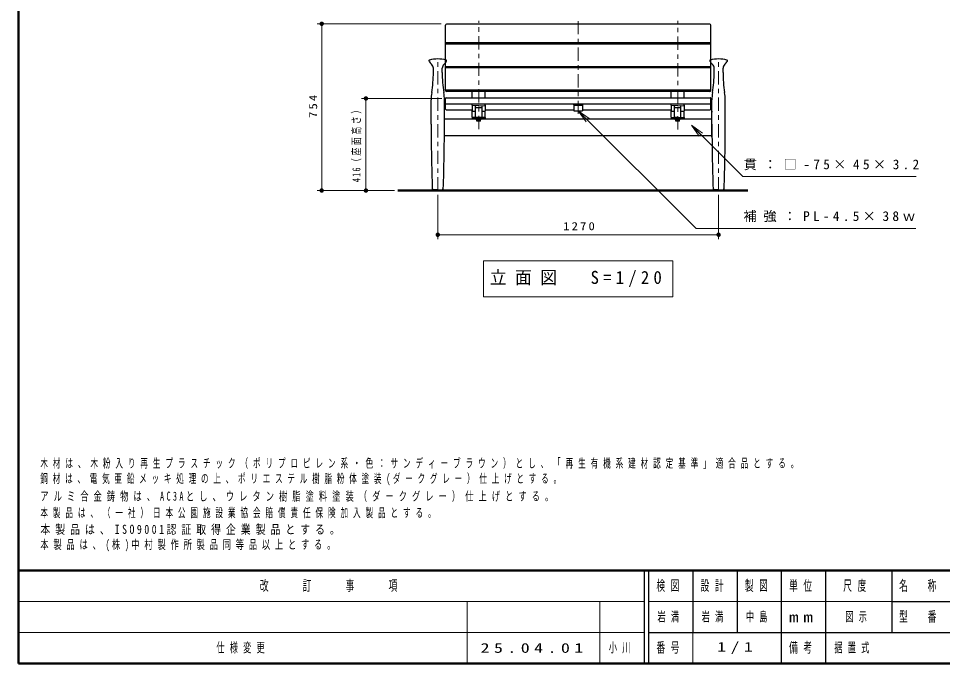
# Model space of a CAD drawing. Units: millimetres on the paper, scale 1:20. Extents: x -385 to 0, y 0 to 267.
# Drawn here: x -385 to -176, y 0 to 145.8 of the extents above; entities that cross this region are included whole.
import ezdxf

# ---------------------------------------------------------------- set-up
doc = ezdxf.new("R2010")
doc.units = ezdxf.units.MM
doc.linetypes.add('USER2', pattern=[6, 3, -1, 1, -1])
doc.layers.add('1_20', color=7, linetype='Continuous', lineweight=25)
doc.layers.add('LY_3', color=7, linetype='Continuous', lineweight=13)
doc.layers.add('CLASS1', color=7, linetype='Continuous')
doc.layers.add('LY_4', color=7, linetype='Continuous')
doc.styles.add('ＭＳ ゴシック', font='')
doc.styles.get('ＭＳ ゴシック').set_extended_font_data('MS Gothic')

# ---------------------------------------------------------------- blocks, each defined once
blk = doc.blocks.new('filled_dot')
at = {"color": 0, "linetype": 'Continuous', "lineweight": -2, "const_width": 1.25}
blk.add_lwpolyline([(-0.625, 0, 1), (0.625, 0, 1)], format="xyb", close=True, dxfattribs=at)

msp = doc.modelspace()

# ---------------------------------------------------------------- linework, layer by layer
at = {"layer": '1_20', "lineweight": 13}
for p, q in [((-289.425, 144.641), (-317.425, 144.641)), ((-316.425, 106.94), (-316.425, 144.641)), ((-289.275, 127.752), (-307.425, 127.752)), ((-306.425, 106.94), (-306.425, 127.752)), ((-258.425, 124.965), (-256.3, 122.847)), ((-258.425, 124.965), (-255.947, 123.202)), ((-256.653, 122.493), (-258.425, 124.965)), ((-232.822, 121.688), (-230.702, 119.566)), ((-232.822, 121.688), (-230.348, 119.919)), ((-231.055, 119.212), (-232.822, 121.688)), ((-299.935, 106.94), (-317.425, 106.94)), ((-299.935, 106.94), (-307.425, 106.94)), ((-290.175, 105.94), (-290.175, 95.94)), ((-226.675, 105.94), (-226.675, 95.94)), ((-226.675, 96.94), (-290.175, 96.94)), ((-279.825, 91.007), (-279.825, 82.873)), ((-237.025, 91.007), (-279.825, 91.007)), ((-237.025, 82.873), (-237.025, 91.007)), ((-279.825, 82.873), (-237.025, 82.873))]:
    msp.add_line(p, q, dxfattribs=at)
at = {"layer": '1_20'}
for p, q in [((-288.425, 129.561), (-288.425, 144.307)), ((-228.675, 144.557), (-288.175, 144.557)), ((-228.425, 129.561), (-228.425, 144.307)), ((-288.425, 140.404), (-228.425, 140.404)), ((-288.425, 140.087), (-228.425, 140.087)), ((-288.425, 135.015), (-228.425, 135.015)), ((-288.425, 134.726), (-228.425, 134.726)), ((-228.425, 129.655), (-288.425, 129.655)), ((-288.425, 125.34), (-288.425, 127.779)), ((-288.275, 127.929), (-228.575, 127.929)), ((-228.675, 129.339), (-288.175, 129.339)), ((-282.425, 127.929), (-282.425, 129.339)), ((-279.425, 127.929), (-279.425, 129.339)), ((-237.425, 127.929), (-237.425, 129.339)), ((-234.425, 127.929), (-234.425, 129.339)), ((-228.425, 125.34), (-228.425, 127.779)), ((-288.425, 126.521), (-228.425, 126.521)), ((-282.425, 126.271), (-282.425, 126.378)), ((-282.425, 126.271), (-282.425, 124.99)), ((-280.925, 126.527), (-282.328, 126.478)), ((-280.925, 126.122), (-282.328, 126.171)), ((-281.675, 123.611), (-281.675, 126.076)), ((-281.525, 125.681), (-280.325, 125.681)), ((-280.925, 126.527), (-279.521, 126.478)), ((-280.925, 126.122), (-279.521, 126.171)), ((-280.175, 123.611), (-280.175, 126.076)), ((-279.425, 126.271), (-279.425, 126.378)), ((-279.425, 126.271), (-279.425, 124.99)), ((-237.425, 126.378), (-237.425, 126.521)), ((-237.425, 126.271), (-237.425, 126.378)), ((-237.425, 126.271), (-237.425, 124.99)), ((-235.925, 126.527), (-237.328, 126.478)), ((-235.925, 126.122), (-237.328, 126.171)), ((-236.675, 123.611), (-236.675, 126.076)), ((-236.525, 125.681), (-235.325, 125.681)), ((-235.925, 126.527), (-234.521, 126.478)), ((-235.925, 126.122), (-234.521, 126.171)), ((-235.175, 123.611), (-235.175, 126.076)), ((-234.425, 126.378), (-234.425, 126.521)), ((-234.425, 126.271), (-234.425, 126.378)), ((-234.425, 126.271), (-234.425, 124.99)), ((-288.275, 125.19), (-282.425, 125.19)), ((-282.425, 123.537), (-282.425, 124.99)), ((-282.425, 123.44), (-279.425, 123.44)), ((-282.425, 123.44), (-282.425, 123.14)), ((-279.499, 123.44), (-282.351, 123.44)), ((-282.325, 124.89), (-281.675, 124.89)), ((-280.925, 123.44), (-281.53, 123.461)), ((-280.925, 123.44), (-280.32, 123.461)), ((-280.175, 124.89), (-279.525, 124.89)), ((-279.425, 125.19), (-259.375, 125.19)), ((-279.425, 123.537), (-279.425, 124.99)), ((-279.425, 123.44), (-279.425, 123.14)), ((-257.475, 125.19), (-237.425, 125.19)), ((-237.425, 123.537), (-237.425, 124.99)), ((-237.425, 123.44), (-234.425, 123.44)), ((-237.425, 123.44), (-237.425, 123.14)), ((-237.351, 123.44), (-234.499, 123.44)), ((-237.325, 124.89), (-236.675, 124.89)), ((-235.925, 123.44), (-236.53, 123.461)), ((-235.175, 124.89), (-234.525, 124.89)), ((-234.425, 125.19), (-228.575, 125.19)), ((-234.425, 123.537), (-234.425, 124.99)), ((-234.425, 123.44), (-234.425, 123.14)), ((-288.625, 123.14), (-228.225, 123.14)), ((-281.45, 123.14), (-281.45, 123.04)), ((-281.45, 123.14), (-280.4, 123.14)), ((-281.45, 123.04), (-280.4, 123.04)), ((-280.465, 123.04), (-281.385, 123.04)), ((-281.385, 122.915), (-281.385, 123.04)), ((-280.465, 122.915), (-281.385, 122.915)), ((-281.35, 122.595), (-281.35, 122.915)), ((-280.5, 122.595), (-281.35, 122.595)), ((-280.962, 122.915), (-280.928, 123.04)), ((-280.925, 122.915), (-280.925, 122.595)), ((-280.922, 122.915), (-280.888, 123.04)), ((-280.5, 122.595), (-280.5, 122.915)), ((-280.465, 122.915), (-280.465, 123.04)), ((-280.4, 123.04), (-280.4, 123.14)), ((-236.45, 123.14), (-236.45, 123.04)), ((-236.45, 123.14), (-235.4, 123.14)), ((-236.45, 123.04), (-235.4, 123.04)), ((-235.465, 123.04), (-236.385, 123.04)), ((-236.385, 122.915), (-236.385, 123.04)), ((-235.465, 122.915), (-236.385, 122.915)), ((-236.35, 122.595), (-236.35, 122.915)), ((-235.5, 122.595), (-236.35, 122.595)), ((-235.962, 122.915), (-235.928, 123.04)), ((-235.925, 122.915), (-235.925, 122.595)), ((-235.922, 122.915), (-235.888, 123.04)), ((-235.5, 122.595), (-235.5, 122.915)), ((-235.465, 122.915), (-235.465, 123.04)), ((-235.4, 123.04), (-235.4, 123.14)), ((-288.625, 119.39), (-228.225, 119.39)), ((-288.625, 119.09), (-288.688, 119.09)), ((-228.225, 119.09), (-228.162, 119.09)), ((-291.175, 106.94), (-289.175, 106.94)), ((-225.675, 106.94), (-227.675, 106.94))]:
    msp.add_line(p, q, dxfattribs=at)
at = {"layer": '1_20', "linetype": 'USER2', "lineweight": 13}
for p, q in [((-280.925, 120.841), (-280.925, 145.336)), ((-235.925, 120.726), (-235.925, 145.336)), ((-290.175, 106.94), (-290.175, 136.744)), ((-226.675, 106.94), (-226.675, 136.705))]:
    msp.add_line(p, q, dxfattribs=at)
at = {"layer": '1_20', "color": 4, "linetype": 'USER2', "lineweight": 13}
msp.add_line((-258.425, 124.253), (-258.425, 145.336), dxfattribs=at)
at = {"layer": '1_20', "color": 4}
for p, q in [((-291.175, 133.648), (-291.175, 134.572)), ((-289.175, 133.648), (-289.175, 134.572)), ((-227.675, 133.648), (-227.675, 134.572)), ((-225.675, 133.648), (-225.675, 134.572)), ((-291.675, 121.94), (-291.675, 127.433)), ((-288.675, 121.94), (-288.675, 127.433)), ((-259.375, 126.478), (-257.475, 126.478)), ((-259.375, 126.478), (-259.375, 124.965)), ((-259.375, 126.346), (-259.375, 126.378)), ((-259.375, 126.253), (-257.475, 126.253)), ((-257.475, 126.478), (-257.475, 124.965)), ((-257.475, 126.346), (-257.475, 126.378)), ((-228.175, 121.94), (-228.175, 127.433)), ((-225.175, 121.94), (-225.175, 127.433)), ((-259.375, 124.965), (-257.475, 124.965)), ((-290.175, 107.115), (-291.283, 107.173)), ((-291.175, 106.94), (-291.175, 107.073)), ((-290.175, 107.115), (-289.067, 107.173)), ((-289.175, 106.94), (-289.175, 107.073)), ((-226.675, 107.115), (-227.783, 107.173)), ((-227.675, 106.94), (-227.675, 107.073)), ((-226.675, 107.115), (-225.567, 107.173)), ((-225.675, 106.94), (-225.675, 107.073))]:
    msp.add_line(p, q, dxfattribs=at)
at = {"layer": '1_20', "color": 131}
for p, q in [((-288.625, 119.09), (-288.625, 124.64)), ((-228.225, 119.09), (-228.225, 124.64))]:
    msp.add_line(p, q, dxfattribs=at)
at = {"layer": '1_20', "lineweight": 50}
msp.add_line((-299.21, 106.94), (-220.051, 106.94), dxfattribs=at)
at = {"layer": '1_20', "lineweight": 13}
for points in [[(-258.425, 124.965), (-231.741, 98.373), (-182.056, 98.373)], [(-232.822, 121.688), (-221.226, 110.087), (-181.988, 110.087)]]:
    msp.add_lwpolyline(points, dxfattribs=at)
at = {"layer": '1_20'}
for centre, radius, start, end in [((-288.175, 144.307), 0.25, 90, 180), ((-228.675, 144.307), 0.25, 0, 90), ((-288.175, 129.589), 0.25, 180, 270), ((-228.675, 129.589), 0.25, 270, 0), ((-288.275, 127.779), 0.15, 90, 180), ((-228.575, 127.779), 0.15, 0, 90), ((-282.325, 126.378), 0.1, 92, 180), ((-282.325, 126.271), 0.1, 180, 268), ((-281.75, 126.076), 0.075, 0, 88), ((-281.525, 125.831), 0.15, 180, 270), ((-280.325, 125.831), 0.15, 270, 0), ((-280.1, 126.076), 0.075, 92, 180), ((-279.525, 126.378), 0.1, 0, 88), ((-279.525, 126.271), 0.1, 272, 0), ((-237.325, 126.378), 0.1, 92, 180), ((-237.325, 126.271), 0.1, 180, 268), ((-236.75, 126.076), 0.075, 0, 88), ((-236.525, 125.831), 0.15, 180, 270), ((-235.325, 125.831), 0.15, 270, 0), ((-235.1, 126.076), 0.075, 92, 180), ((-234.525, 126.378), 0.1, 0, 88), ((-234.525, 126.271), 0.1, 272, 0), ((-288.275, 125.34), 0.15, 180, 270), ((-282.325, 124.99), 0.1, 180, 270), ((-282.325, 123.537), 0.1, 180, 254.94761), ((-281.525, 123.611), 0.15, 180, 268), ((-280.325, 123.611), 0.15, 272, 0), ((-279.525, 124.99), 0.1, 270, 0), ((-279.525, 123.537), 0.1, 285.05239, 0), ((-237.325, 124.99), 0.1, 180, 270), ((-237.325, 123.537), 0.1, 180, 254.94761), ((-236.525, 123.611), 0.15, 180, 268), ((-235.325, 123.611), 0.15, 272, 0), ((-234.525, 124.99), 0.1, 270, 0), ((-234.525, 123.537), 0.1, 285.05239, 0), ((-228.575, 125.34), 0.15, 270, 0)]:
    msp.add_arc(centre, radius, start, end, dxfattribs=at)
at = {"layer": '1_20', "color": 4}
for centre, radius, start, end in [((-292.025, 136.29), 0.15, 105.3921, 213.20587), ((-289.731, 137.558), 2.771, 208.93513, 227.92204), ((-290.175, 129.57), 7.12, 74.6079, 105.3921), ((-290.618, 137.558), 2.771, 312.07795, 331.06487), ((-288.325, 136.29), 0.15, 326.79413, 74.6079), ((-228.525, 136.29), 0.15, 105.3921, 213.20587), ((-226.231, 137.558), 2.771, 208.93513, 227.92204), ((-226.675, 129.57), 7.12, 74.6079, 105.3921), ((-227.118, 137.558), 2.771, 312.07795, 331.06487), ((-224.825, 136.29), 0.15, 326.79413, 74.6079), ((-292.428, 134.572), 1.253, 0, 47.92204), ((-287.922, 134.572), 1.253, 132.07796, 180), ((-228.928, 134.572), 1.253, 0, 47.92204), ((-224.422, 134.572), 1.253, 132.07796, 180), ((-319.63, 133.648), 28.456, 350.79971, 0), ((-260.719, 133.648), 28.456, 180, 189.2003), ((-256.13, 133.648), 28.456, 350.79971, 0), ((-197.219, 133.648), 28.456, 180, 189.2003), ((-281.264, 127.433), 10.411, 170.7997, 180), ((-299.086, 127.433), 10.411, 0, 9.2003), ((-217.764, 127.433), 10.411, 170.7997, 180), ((-235.586, 127.433), 10.411, 0, 9.2003), ((135.922, 121.94), 427.597, 180, 181.95969), ((-716.272, 121.94), 427.597, 358.04031, 0), ((199.422, 121.94), 427.597, 180, 181.95969), ((-652.772, 121.94), 427.597, 358.04031, 0), ((-291.275, 107.323), 0.15, 181.95969, 267), ((-291.275, 107.073), 0.1, 0, 87), ((-289.075, 107.073), 0.1, 93, 180), ((-289.075, 107.323), 0.15, 273, 358.04031), ((-227.775, 107.323), 0.15, 181.95969, 267), ((-227.775, 107.073), 0.1, 0, 87), ((-225.575, 107.073), 0.1, 93, 180), ((-225.575, 107.323), 0.15, 273, 358.04031)]:
    msp.add_arc(centre, radius, start, end, dxfattribs=at)
at = {"layer": '1_20', "color": 131}
for centre, start, end in [((-289.075, 124.64), 0, 27.26604), ((-227.775, 124.64), 152.73396, 180)]:
    msp.add_arc(centre, 0.45, start, end, dxfattribs=at)
at = {"layer": 'LY_3', "lineweight": 50}
for p, q in [((-385, 267), (-385, 0)), ((-385, 21), (0, 21)), ((-385, 0), (0, 0))]:
    msp.add_line(p, q, dxfattribs=at)
at = {"layer": 'LY_3', "color": 211, "lineweight": 25}
for p, q in [((-243.5, 21), (-243.5, 0)), ((-242.5, 21), (-242.5, 0)), ((-232.5, 21), (-232.5, 7)), ((-222.5, 21), (-222.5, 7)), ((-212.5, 21), (-212.5, 0)), ((-202.5, 21), (-202.5, 7)), ((-187.5, 21), (-187.5, 7)), ((-187.5, 14), (-70, 14)), ((-242.5, 7), (0, 7))]:
    msp.add_line(p, q, dxfattribs=at)
at = {"layer": 'LY_3'}
for p, q in [((-385, 14), (-243.5, 14)), ((-283.5, 14), (-283.5, 0)), ((-253.5, 14), (-253.5, 0)), ((-242.5, 14), (-187.5, 14)), ((-385, 7), (-243.5, 7)), ((-232.5, 7), (-232.5, 0))]:
    msp.add_line(p, q, dxfattribs=at)
at = {"layer": 'LY_3', "lineweight": 25}
msp.add_line((-202.5, 7), (-202.5, 0), dxfattribs=at)

# ---------------------------------------------------------------- block references
at = {"layer": '1_20', "lineweight": 13, "xscale": 0.4, "yscale": 0.4}
for p, rotation in [((-316.425, 144.641), 270), ((-306.425, 127.752), 270), ((-316.425, 106.94), 90), ((-306.425, 106.94), 90), ((-226.675, 96.94), 180)]:
    msp.add_blockref('filled_dot', p, dxfattribs=dict(at, rotation=rotation))
msp.add_blockref('filled_dot', (-290.175, 96.94), dxfattribs=at)

# ---------------------------------------------------------------- texts
at = {"layer": '1_20', "char_height": 1.833, "attachment_point": 8, "rotation": 90, "style": 'ＭＳ ゴシック'}
for s, insert in [('\\T1.33;\\W1.15;754', (-317.425, 126.207)), ('\\T1.32;\\W0.7;416（座面高さ）', (-307.425, 117.751))]:
    msp.add_mtext(s, dxfattribs=dict(at, insert=insert))
at = {"layer": '1_20', "style": 'ＭＳ ゴシック'}
for s, insert, char_height, attachment_point in [('\\T1.5;貫：□-75×45×3.2', (-220.988, 112.737), 2.199, 4), ('\\T1.5;補強：PL-4.5×38ｗ', (-221.056, 101.023), 2.199, 4), ('\\T1.33;\\W1.15;1270', (-258.001, 97.94), 1.833, 8), ('\\T1.5;\\W0.95;立面図\u3000S=1/20', (-278.425, 86.94), 2.933, 4)]:
    msp.add_mtext(s, dxfattribs=dict(at, insert=insert, char_height=char_height, attachment_point=attachment_point))
at = {"layer": 'CLASS1', "char_height": 2.053, "attachment_point": 7, "style": 'ＭＳ ゴシック'}
for s, insert in [('\\T1.64;\\W0.6;木材は、木粉入り再生プラスチック（ポリプロピレン系・色：サンディーブラウン）とし、「再生有機系建材認定基準」適合品とする。', (-380.055, 44.016)), ('\\T1.62;\\W0.6;鋼材は、電気亜鉛メッキ処理の上、ポリエステル樹脂粉体塗装(ダークグレー）仕上げとする。', (-380.055, 40.282)), ('\\T1.61;\\W0.65;アルミ合金鋳物は、AC3Aとし、ウレタン樹脂塗料塗装（ダークグレー）仕上げとする。', (-380.055, 36.549)), ('\\T1.64;\\W0.6;本製品は、（一社）日本公園施設業協会賠償責任保険加入製品とする。', (-380.055, 32.816)), ('\\T1.5;\\W0.8;本製品は、ISO9001認証取得企業製品とする。', (-380.055, 29.082)), ('\\T1.58;\\W0.65;本製品は、(株)中村製作所製品同等品以上とする。', (-380.055, 25.349))]:
    msp.add_mtext(s, dxfattribs=dict(at, insert=insert))
at = {"layer": 'LY_3', "color": 4, "char_height": 2.346, "attachment_point": 5, "style": 'ＭＳ ゴシック'}
for s, insert in [('\\T1.64;\\W0.6;改\u3000\u3000訂\u3000\u3000事\u3000\u3000項', (-314.25, 17.5)), ('\\T1.64;\\W0.6;検図', (-237.5, 17.5)), ('\\T1.64;\\W0.6;設計', (-227.5, 17.5)), ('\\T1.64;\\W0.6;製図', (-217.5, 17.5)), ('\\T1.64;\\W0.6;単位', (-207.5, 17.5)), ('\\T1.64;\\W0.6;尺度', (-195.25, 17.5)), ('\\T1.64;\\W0.6;名\u3000称', (-181, 17.5)), ('\\T1.5;\\W1.35;mm', (-207.5, 10.5)), ('\\T1.64;\\W0.6;型\u3000番', (-181, 10.5)), ('\\T1.64;\\W0.6;番号', (-237.5, 3.5)), ('\\T1.64;\\W0.6;備考', (-207.5, 3.5))]:
    msp.add_mtext(s, dxfattribs=dict(at, insert=insert))
at = {"layer": 'LY_4', "char_height": 2.199, "attachment_point": 4, "style": 'ＭＳ ゴシック'}
for s, insert in [('\\T1.64;\\W0.6;岩満', (-240.5, 10.5)), ('\\T1.64;\\W0.6;岩満', (-230.5, 10.5)), ('\\T1.64;\\W0.6;中島', (-220.5, 10.5)), ('\\T1.64;\\W0.6;図示', (-198, 10.5)), ('\\T1.64;\\W0.6;仕様変更', (-340.25, 3.5)), ('\\T1.5;\\W1.35;25.04.01', (-280.5, 3.5)), ('\\T1.64;\\W0.6;小川', (-251.5, 3.5)), ('\\T1.5;\\W1.35;1/1', (-227, 3.5)), ('\\T1.64;\\W0.6;据置式', (-200.5, 3.5))]:
    msp.add_mtext(s, dxfattribs=dict(at, insert=insert))

doc.saveas('drawing.dxf')
